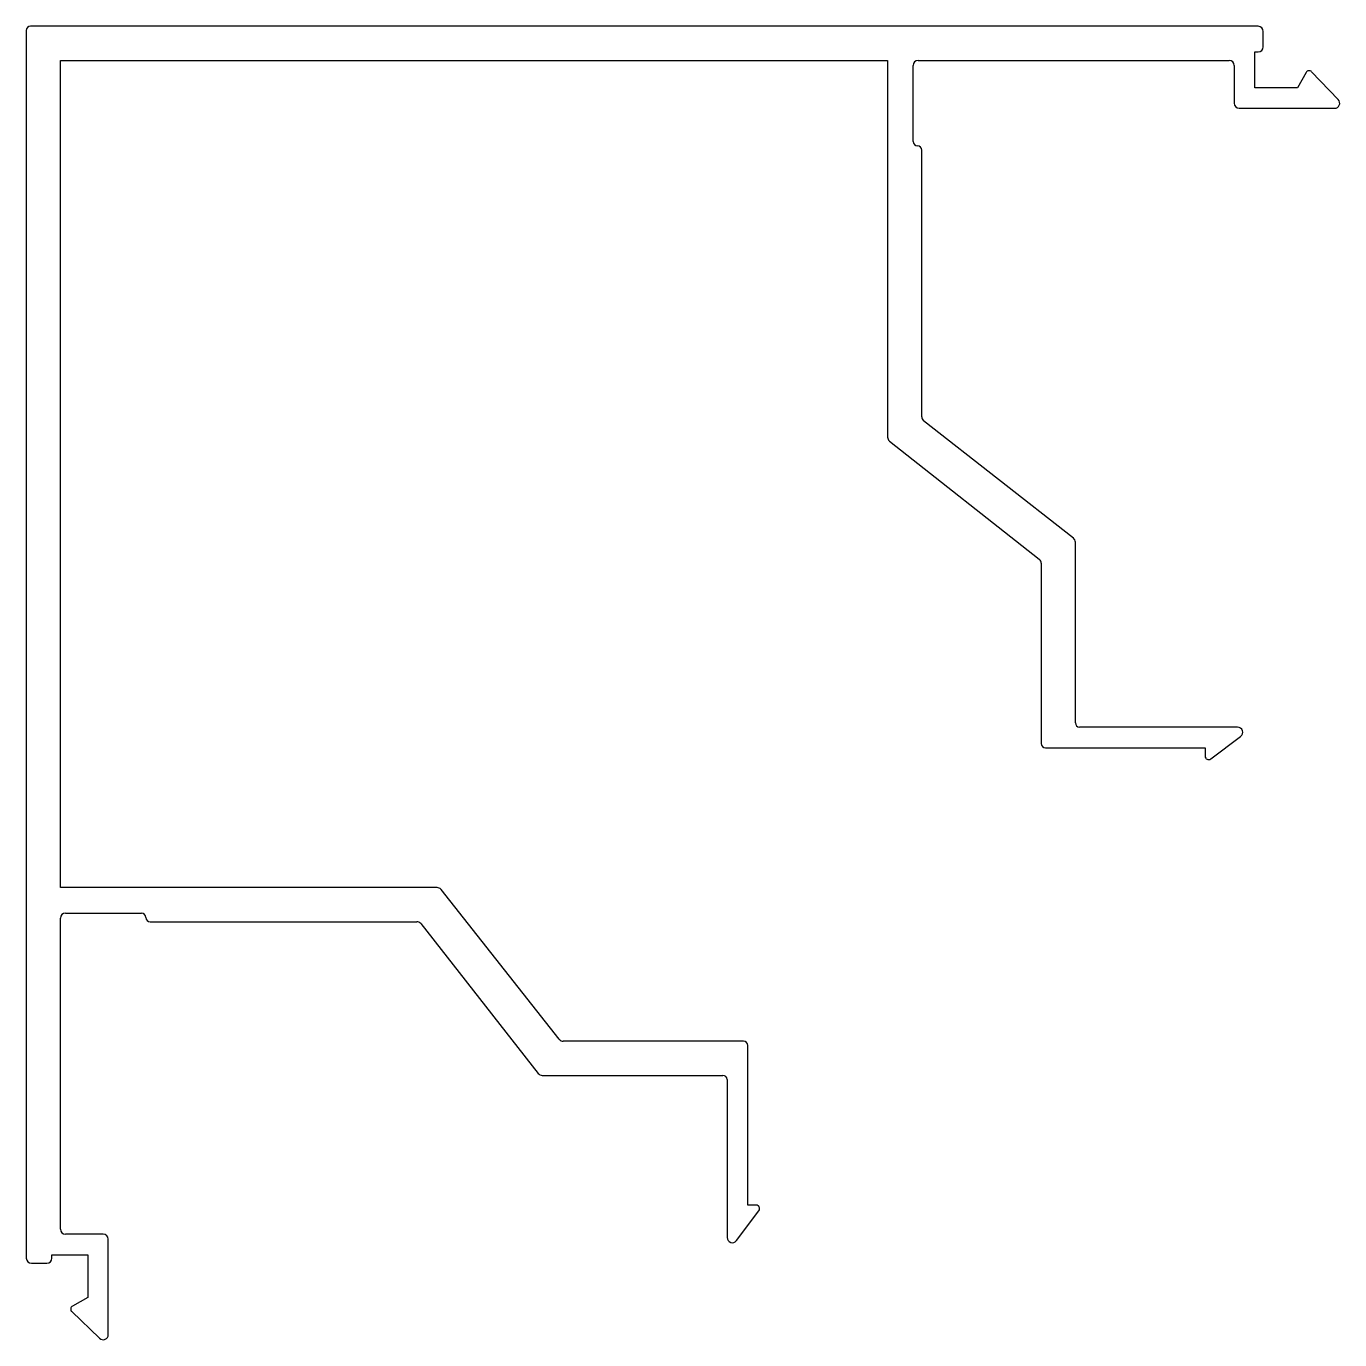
# Model space of a CAD drawing. Extents: x 2454.4 to 2531.3, y 1762.9 to 1839.9.
import ezdxf

# ---------------------------------------------------------------- set-up
doc = ezdxf.new("R2010")
doc.units = 0
doc.layers.get('0').update_dxf_attribs({"linetype": 'CONTINUOUS'})

msp = doc.modelspace()

# ---------------------------------------------------------------- linework, layer by layer
for p, q in [((2526.494, 1839.863), (2454.608, 1839.863)), ((2454.358, 1839.613), (2454.358, 1767.727)), ((2526.794, 1838.663), (2526.794, 1839.563)), ((2526.294, 1836.263), (2526.294, 1838.363)), ((2526.294, 1838.363), (2526.494, 1838.363)), ((2456.358, 1789.427), (2456.358, 1837.863)), ((2456.358, 1837.863), (2504.794, 1837.863)), ((2504.794, 1837.863), (2504.794, 1815.805)), ((2506.294, 1833.113), (2506.294, 1837.563)), ((2506.594, 1837.863), (2524.794, 1837.863)), ((2525.094, 1837.563), (2525.094, 1835.363)), ((2529.31, 1837.159), (2528.794, 1836.263)), ((2531.192, 1835.571), (2529.631, 1837.202)), ((2528.794, 1836.263), (2526.294, 1836.263)), ((2525.394, 1835.063), (2530.975, 1835.063)), ((2506.794, 1816.997), (2506.794, 1832.613)), ((2515.679, 1809.884), (2506.908, 1816.761)), ((2504.908, 1815.569), (2513.679, 1808.651)), ((2515.794, 1799.066), (2515.794, 1809.648)), ((2513.794, 1808.415), (2513.794, 1797.865)), ((2525.292, 1798.816), (2516.044, 1798.816)), ((2514.044, 1797.615), (2523.394, 1797.615)), ((2523.394, 1797.615), (2523.394, 1797.115)), ((2523.717, 1796.958), (2525.472, 1798.276)), ((2478.416, 1789.427), (2456.358, 1789.427)), ((2485.57, 1780.542), (2478.652, 1789.313)), ((2456.358, 1769.427), (2456.358, 1787.627)), ((2456.658, 1787.927), (2461.108, 1787.927)), ((2461.608, 1787.427), (2477.224, 1787.427)), ((2477.46, 1787.313), (2484.337, 1778.542)), ((2496.356, 1780.427), (2485.806, 1780.427)), ((2496.606, 1770.827), (2496.606, 1780.177)), ((2484.573, 1778.427), (2495.155, 1778.427)), ((2495.405, 1778.177), (2495.405, 1768.93)), ((2497.106, 1770.827), (2496.606, 1770.827)), ((2495.945, 1768.749), (2497.263, 1770.504)), ((2458.858, 1769.127), (2456.658, 1769.127)), ((2459.158, 1763.246), (2459.158, 1768.827)), ((2455.858, 1767.727), (2455.858, 1767.927)), ((2455.858, 1767.927), (2457.958, 1767.927)), ((2457.958, 1767.927), (2457.958, 1765.427)), ((2454.658, 1767.427), (2455.558, 1767.427)), ((2457.958, 1765.427), (2457.063, 1764.911)), ((2457.019, 1764.59), (2458.65, 1763.029))]:
    msp.add_line(p, q)
for centre, radius, start, end in [((2454.608, 1839.613), 0.25, 90, 180), ((2526.494, 1839.563), 0.3, 0, 90), ((2526.494, 1838.663), 0.3, 270, 360), ((2506.594, 1837.563), 0.3, 90, 180), ((2524.794, 1837.563), 0.3, 360, 90), ((2529.486, 1837.063), 0.2, 43.73966, 151.6151), ((2525.394, 1835.363), 0.3, 180, 270), ((2530.975, 1835.363), 0.3, 270, 43.73966), ((2506.544, 1833.113), 0.25, 180, 270), ((2506.544, 1832.613), 0.25, 0, 90), ((2507.094, 1816.997), 0.3, 180, 231.89921), ((2505.094, 1815.805), 0.3, 180, 231.73701), ((2515.494, 1809.648), 0.3, 0, 51.89921), ((2513.494, 1808.415), 0.3, 360, 51.73701), ((2516.044, 1799.066), 0.25, 180, 270), ((2525.292, 1798.516), 0.3, 306.9209, 90), ((2514.044, 1797.865), 0.25, 180, 270), ((2523.594, 1797.115), 0.2, 180, 308.2319), ((2478.416, 1789.127), 0.3, 38.26299, 90), ((2456.658, 1787.627), 0.3, 90, 180), ((2461.108, 1787.677), 0.25, 360, 90), ((2461.608, 1787.677), 0.25, 180, 270), ((2477.224, 1787.127), 0.3, 38.10079, 90), ((2485.806, 1780.727), 0.3, 218.26299, 270), ((2496.356, 1780.177), 0.25, 0, 90), ((2484.573, 1778.727), 0.3, 218.10079, 270), ((2495.155, 1778.177), 0.25, 0, 90), ((2497.106, 1770.627), 0.2, 321.7681, 90), ((2456.658, 1769.427), 0.3, 180, 270), ((2458.858, 1768.827), 0.3, 0, 90), ((2495.705, 1768.93), 0.3, 180, 323.0791), ((2454.658, 1767.727), 0.3, 180, 270), ((2455.558, 1767.727), 0.3, 270, 360), ((2457.158, 1764.735), 0.2, 118.3849, 226.26034), ((2458.858, 1763.246), 0.3, 226.26034, 360)]:
    msp.add_arc(centre, radius, start, end)

doc.saveas('drawing.dxf')
